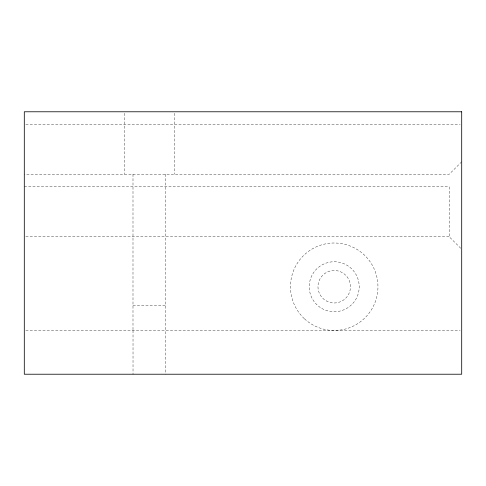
<?xml version="1.0" encoding="UTF-8"?>
<svg xmlns="http://www.w3.org/2000/svg" width="486" height="486" viewBox="0 0 486 486"><rect width="100%" height="100%" fill="white"/><g stroke="black" fill="none" stroke-linecap="round" stroke-linejoin="round"><path stroke-width="0.36" stroke-dasharray="2.43 1.82" d="M461.7 161.771L449.204 174.267L24.3 174.267M25.819 124.276L460.181 124.276M24.3 186.764L449.204 186.764L449.204 236.749L461.7 249.251M25.819 236.749L449.204 236.749M132.994 305.487L165.55 305.487M25.813 330.48L460.187 330.48M174.267 113.287L174.267 174.267M165.55 174.267L165.519 374.22M133.024 330.48L133.024 374.22M132.994 174.267L132.994 330.48M124.276 113.287L124.276 174.267M304.528 318.859A43.74 43.74 0 0 0 376.881 296.393A43.74 43.74 0 0 0 321.246 244.968A43.74 43.74 0 0 0 304.528 318.859M326.094 300.81A16.245 16.245 0 0 0 350.467 286.74A16.245 16.245 0 0 0 326.094 272.67A16.245 16.245 0 0 0 326.094 300.81M321.72 308.385A24.993 24.993 0 0 0 359.215 286.74A24.993 24.993 0 0 0 321.72 265.095A24.993 24.993 0 0 0 321.72 308.385"/><path stroke-width="0.73" d="M461.7 111.78L24.3 111.78L24.3 374.22L461.7 374.22L461.7 111.78"/></g></svg>
